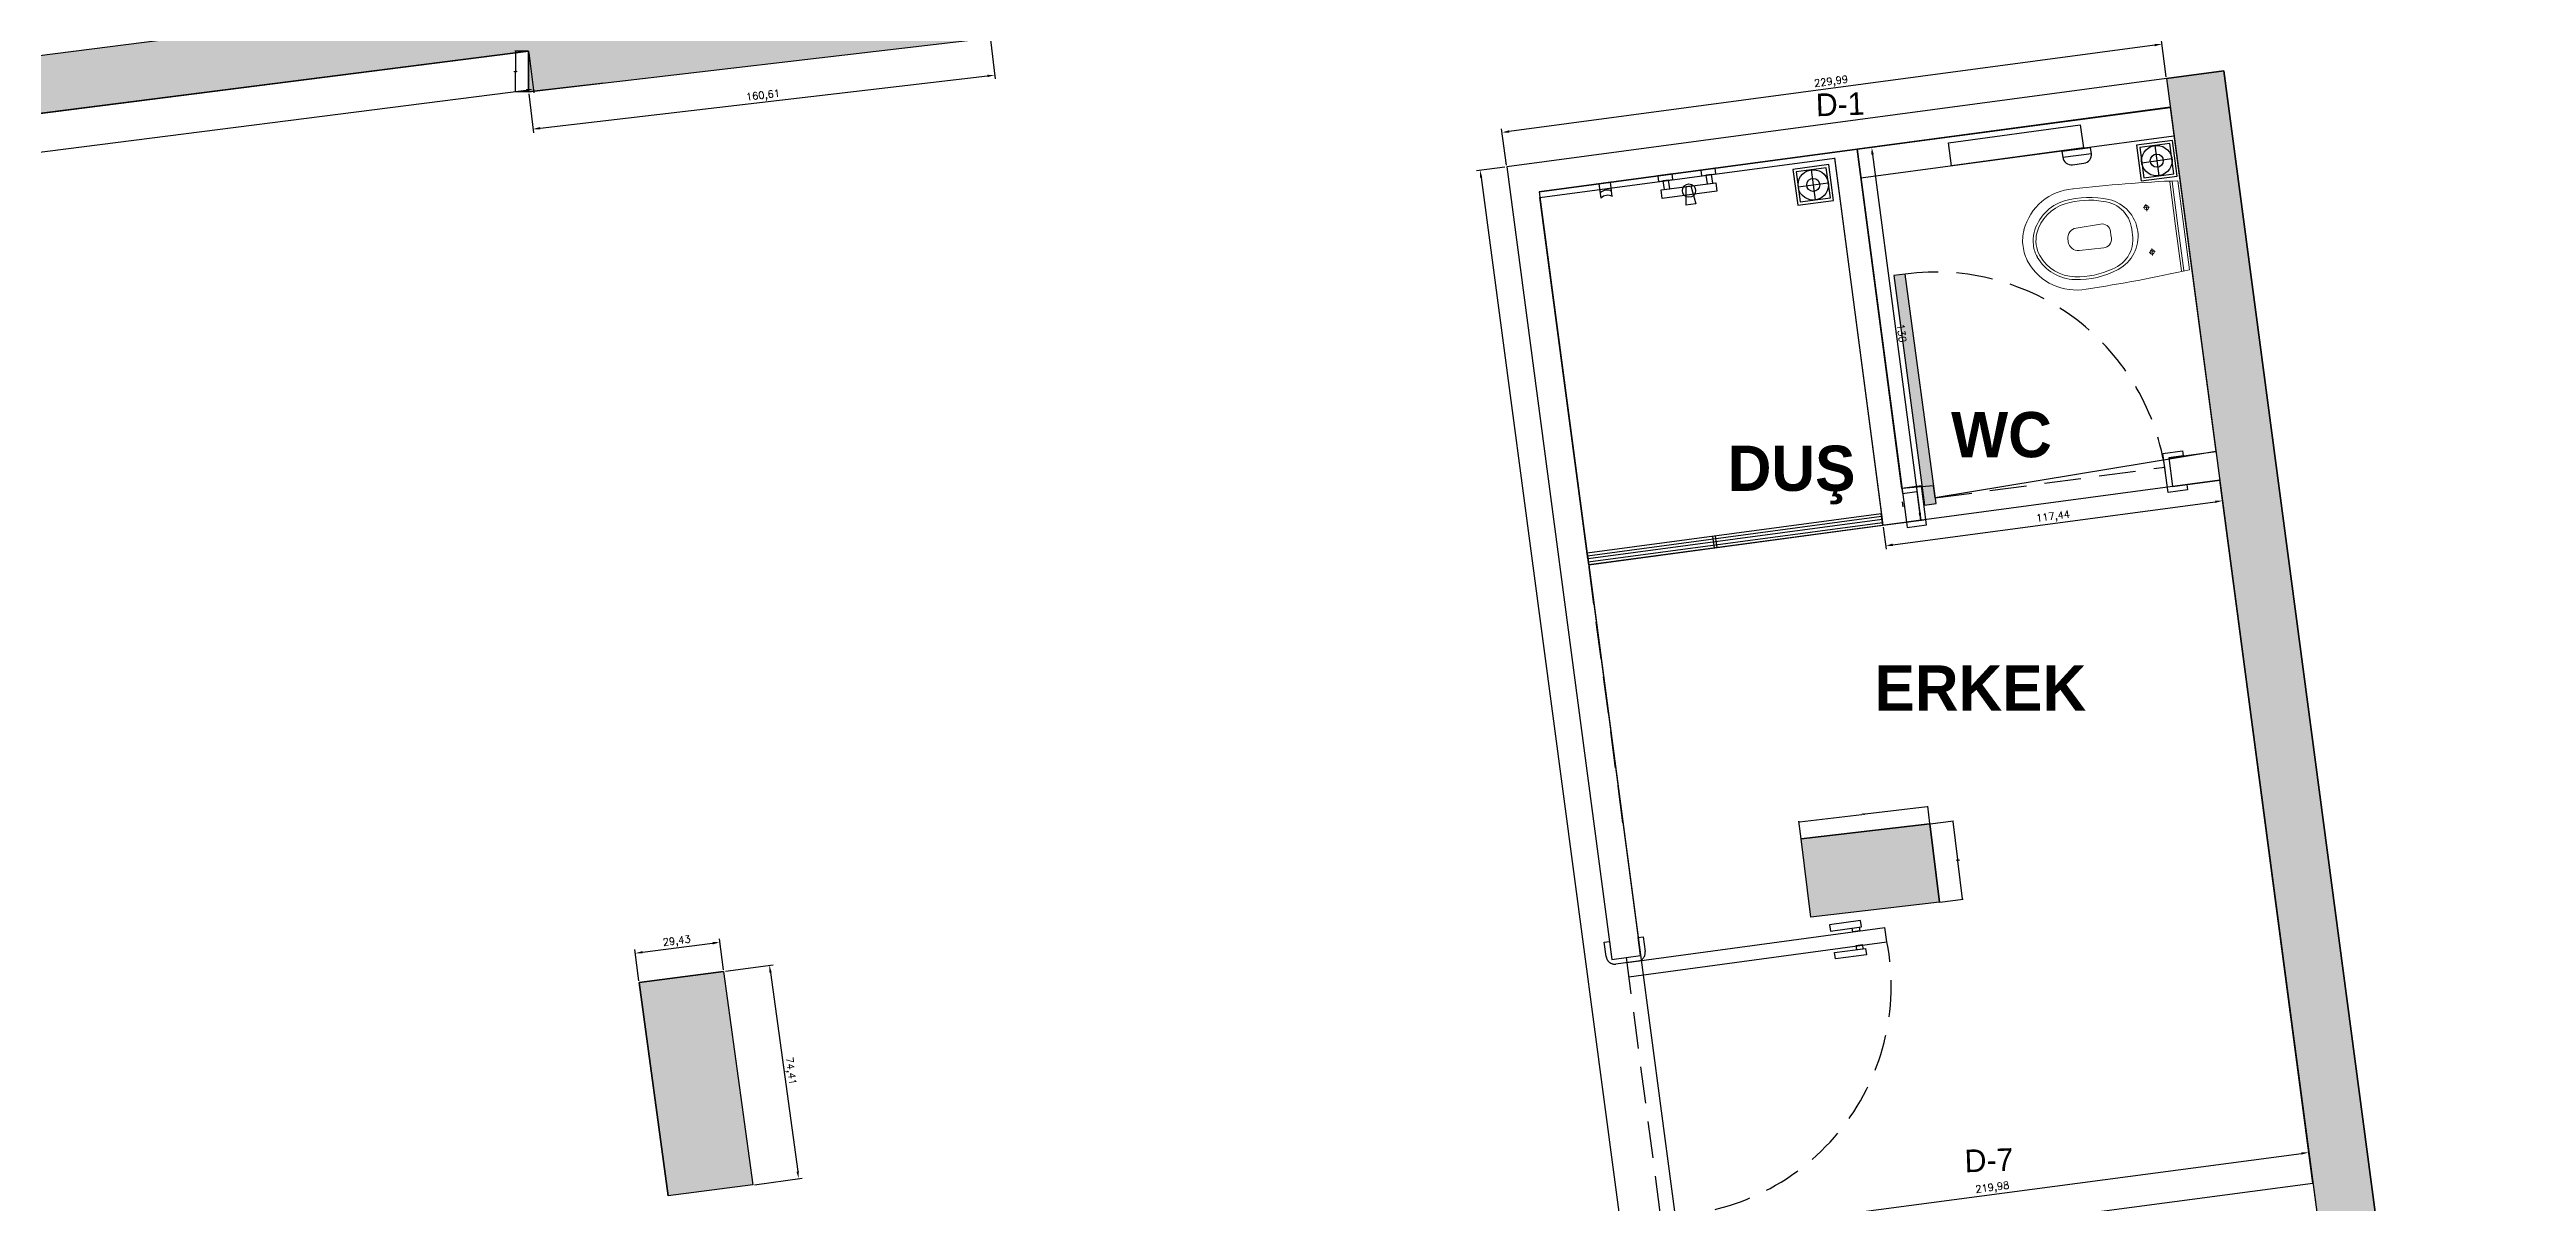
# Model space of a CAD drawing. Extents: x 24214 to 26635, y 31988 to 38688.
# Drawn here: x 25170 to 26026, y 32542 to 32940 of the extents above; entities that cross this region are included whole.
import ezdxf

# ---------------------------------------------------------------- set-up
doc = ezdxf.new("R2010")
doc.units = 0
doc.header["$MEASUREMENT"] = 0
doc.header["$PDMODE"] = 3
doc.header["$PDSIZE"] = -3
doc.linetypes.add('DASHED', pattern=[19.05, 12.7, -6.35])
doc.layers.add('0_IO_00_DIMENSION_1-20', color=1, linetype='Continuous')
doc.layers.add('Leica_3DDisto_2D', color=5, linetype='Continuous')
doc.layers.add('C_Tefrıs Banyo-Wc', color=152, linetype='Continuous', lineweight=9)
doc.styles.get("Standard").update_dxf_attribs({"font": 'simplex'})
doc.dimstyles.new('ISO-25', dxfattribs={"dimtxt": 2.5, "dimasz": 2.5, "dimexe": 1.25, "dimexo": 0.625, "dimtad": 1, "dimtxsty": 'Standard', "dimcen": 2.5, "dimadec": 0, "dimazin": 0, "dimtfac": 1, "dimtmove": 0, "dimatfit": 3, "dimfxl": 1, "dimarcsym": 0})
doc.dimstyles.get("Standard").update_dxf_attribs({"dimtxt": 2.5, "dimasz": 1, "dimexe": 0, "dimexo": 1, "dimgap": 0, "dimtad": 0, "dimtih": 1, "dimtoh": 1, "dimdec": 4, "dimzin": 0, "dimdsep": 46, "dimtxsty": 'Standard', "dimcen": 2.5, "dimadec": 0, "dimazin": 0, "dimlim": 1, "dimtfac": 1, "dimtdec": 4, "dimtmove": 0, "dimatfit": 3, "dimfxl": 1, "dimtolj": 1, "dimtzin": 0, "dimarcsym": 0})

# ---------------------------------------------------------------- blocks, each defined once
blk = doc.blocks.new('klo')
at = {"layer": 'C_Tefrıs Banyo-Wc'}
for p, q in [((36212.83, 5263.68), (36213.08, 5272.16)), ((36216.58, 5275.56), (36216.99, 5275.56)), ((36216.99, 5275.56), (36216.58, 5275.56)), ((36216.99, 5275.56), (36217.39, 5275.56)), ((36217.39, 5275.56), (36216.99, 5275.56)), ((36221.15, 5263.68), (36220.89, 5272.16)), ((36216.99, 5260.59), (36215.83, 5260.59)), ((36216.99, 5260.59), (36218.15, 5260.59)), ((36210.5, 5247.24), (36208.03, 5247.24)), ((36209.24, 5248.33), (36209.24, 5247.24)), ((36209.24, 5246.16), (36209.24, 5247.24)), ((36223.47, 5247.24), (36225.94, 5247.24)), ((36224.74, 5248.33), (36224.74, 5247.24)), ((36224.74, 5246.16), (36224.74, 5247.24)), ((36216.99, 5238.04), (36201.49, 5238.04)), ((36216.99, 5238.04), (36232.49, 5238.04)), ((36216.99, 5237.24), (36201.49, 5237.24)), ((36232.49, 5235.24), (36201.49, 5235.24)), ((36216.99, 5237.24), (36232.49, 5237.24))]:
    blk.add_line(p, q, dxfattribs=at)
for centre, radius, start, end in [((36218.49, 5272.54), 19, 112.02431, 183.1129), ((36216.99, 5276.24), 15, 90, 112.02431), ((36216.99, 5276.24), 15, 67.97569, 90), ((36215.49, 5272.54), 19, 356.8871, 67.97569), ((36218.49, 5272.54), 15.4, 112.02431, 170.87192), ((36218.49, 5272.54), 14.4, 112.02431, 170.87192), ((36216.99, 5276.24), 11.4, 90, 112.02431), ((36216.99, 5276.24), 10.4, 90, 112.02431), ((36216.99, 5276.24), 11.4, 67.97569, 90), ((36216.99, 5276.24), 10.4, 67.97569, 90), ((36215.49, 5272.54), 14.4, 9.12808, 67.97569), ((36215.49, 5272.54), 15.4, 9.12808, 67.97569), ((36232.9, 5270.22), 30, 170.87192, 200.57991), ((36232.9, 5270.22), 29, 170.87192, 197.12731), ((36216.58, 5272.06), 3.5, 90, 178.293), ((36217.39, 5272.06), 3.5, 1.707, 90), ((36201.07, 5270.22), 29, 342.87269, 9.12808), ((36201.07, 5270.22), 30, 339.42009, 9.12808), ((36699.43, 5280.51), 500, 181.03182, 185.19398), ((36215.83, 5263.59), 3, 178.293, 270), ((36218.15, 5263.59), 3, 270, 1.707), ((35734.54, 5280.51), 500, 354.80602, 358.96818), ((36216.99, 5264.24), 13, 200.57991, 270), ((36215.9, 5264.19), 11, 193.19326, 275.68241), ((36218.08, 5264.19), 11, 264.31759, 346.80674), ((36216.99, 5264.24), 13, 270, 339.42009), ((36209.24, 5247.24), 0.75, 0, 180), ((36209.24, 5247.24), 0.75, 180, 0), ((36224.74, 5247.24), 0.75, 0, 180), ((36224.74, 5247.24), 0.75, 180, 0)]:
    blk.add_arc(centre, radius, start, end, dxfattribs=at)
blk = doc.blocks.new('A$C6AA2F083')
at = {"linetype": 'DASHED', "transparency": 33554636}
for points in [[(0, 2.2), (10.8, 2.2), (10.8, 0), (0, 0)], [(7.6, 2.2), (10, 2.2), (10, 3.5), (7.6, 3.5)]]:
    blk.add_lwpolyline(points, close=True, dxfattribs=at)
blk = doc.blocks.new('A$C6AA5C38C')
at = {"transparency": 33554636}
for p, q in [((9.13, 6.39), (8.26, 0)), ((8.26, 6.39), (10, 6.39)), ((11.74, 0), (8.26, 0)), ((10, 6.39), (11.74, 6.39)), ((10.87, 6.39), (11.74, 0))]:
    blk.add_line(p, q, dxfattribs=at)
for points in [[(0, 11.39), (0, 9.39), (5, 9.39), (5, 11.39)], [(1.5, 6.39), (3.5, 6.39), (3.5, 9.39), (1.5, 9.39)], [(15, 11.39), (15, 9.39), (20, 9.39), (20, 11.39)], [(16.5, 6.39), (18.5, 6.39), (18.5, 9.39), (16.5, 9.39)], [(0.5, 6.39), (19.5, 6.39), (19.5, 3.39), (0.5, 3.39)]]:
    blk.add_lwpolyline(points, close=True, dxfattribs=at)
blk.add_circle((10, 4.89), 2.3, dxfattribs=at)
blk = doc.blocks.new('A$C6AA5C438')
at = {"transparency": 33554636}
blk.add_lwpolyline([(4, 0.03), (4, 5.03), (0, 5.03), (0, 0.03)], dxfattribs=at)
for centre in [(2, -0.67), (2, -2.5)]:
    blk.add_arc(centre, 3.2, 51.34019, 128.65981, dxfattribs=at)
blk = doc.blocks.new('A$C6AA5C566')
at = {"linetype": 'DASHED', "transparency": 33554636}
for p, q in [((6.25, 11.5), (6.25, 1)), ((1, 6.25), (11.5, 6.25))]:
    blk.add_line(p, q, dxfattribs=at)
at = {"transparency": 33554636}
for points in [[(0, 0), (12.5, 0), (12.5, 12.5), (0, 12.5)], [(1, 1), (11.5, 1), (11.5, 11.5), (1, 11.5)]]:
    blk.add_lwpolyline(points, close=True, dxfattribs=at)
for radius in [5.25, 2.25]:
    blk.add_circle((6.25, 6.25), radius, dxfattribs=at)
blk = doc.blocks.new('A$C6AA65C73')
at = {"layer": '0_IO_00_DIMENSION_1-20', "transparency": 33554457}
blk.add_hatch(color=7, dxfattribs=at).paths.add_polyline_path([(11, 6.8), (11, 86.8), (7, 86.8), (7, 6.8)])
at = {"layer": '0_IO_00_DIMENSION_1-20', "color": 7, "transparency": 33554636}
for p, q in [((6.8, 13.6), (0, 13.6)), ((0, 13.6), (0, 11.8)), ((0, 11.8), (5, 11.8)), ((5, 11.8), (5, 1.8)), ((6.8, 0), (6.8, 13.6)), ((91, 0), (91, 13.6)), ((91, 13.6), (97.8, 13.6)), ((92.8, 11.8), (92.8, 1.8)), ((97.8, 11.8), (92.8, 11.8)), ((97.8, 13.6), (97.8, 11.8)), ((5, 1.8), (0, 1.8)), ((0, 1.8), (0, 0)), ((0, 0), (6.8, 0)), ((97.8, 0), (91, 0)), ((92.8, 1.8), (97.8, 1.8)), ((97.8, 1.8), (97.8, 0))]:
    blk.add_line(p, q, dxfattribs=at)
at = {"layer": '0_IO_00_DIMENSION_1-20', "color": 7, "linetype": 'DASHED', "transparency": 33554636}
blk.add_line((11, 8.8), (91, 8.8), dxfattribs=at)
at = {"layer": '0_IO_00_DIMENSION_1-20', "color": 7, "transparency": 33554636}
blk.add_lwpolyline([(11, 6.8), (11, 86.8), (7, 86.8), (7, 6.8)], close=True, dxfattribs=at)
at = {"layer": '0_IO_00_DIMENSION_1-20', "color": 7, "linetype": 'DASHED', "transparency": 33554636}
blk.add_arc((11, 6.8), 80, 0, 90, dxfattribs=at)
blk = doc.blocks.new('*D403')
at = {"color": 0, "linetype": 'ByBlock', "lineweight": -2, "ltscale": 5, "transparency": 33554636}
for p, q in [((25897.82, 32942.04), (25674.82, 32912.2)), ((25901.8, 32931.09), (25900.13, 32943.61)), ((25673.85, 32900.59), (25672.17, 32913.1))]:
    blk.add_line(p, q, dxfattribs=at)
at = {"color": 0, "transparency": 33554636}
for points in [[(25897.87, 32941.62), (25897.76, 32942.45), (25900.3, 32942.37)], [(25674.76, 32912.61), (25674.87, 32911.78), (25672.34, 32911.86)]]:
    blk.add_solid(points, dxfattribs=at)
at = {"layer": 'Defpoints', "color": 0, "transparency": 33554636}
for p in [(25901.89, 32930.47), (25672.34, 32911.86), (25673.93, 32899.97)]:
    blk.add_point(p, dxfattribs=at)
at = {"color": 0, "transparency": 33554636, "insert": (25786.04, 32929.21), "char_height": 2.5, "attachment_point": 5, "rotation": 7.62166}
blk.add_mtext('229,99', dxfattribs=at)
blk = doc.blocks.new('*D404')
at = {"color": 0, "linetype": 'ByBlock', "lineweight": -2, "ltscale": 5, "transparency": 33554636}
for p, q in [((25673.31, 32899.89), (25663.52, 32898.59)), ((25665.09, 32896.27), (25773.65, 32080.33)), ((25782.54, 32078.99), (25772.74, 32077.68))]:
    blk.add_line(p, q, dxfattribs=at)
at = {"color": 0, "transparency": 33554636}
for points in [[(25665.5, 32896.33), (25664.68, 32896.22), (25664.76, 32898.75)], [(25773.24, 32080.27), (25774.07, 32080.38), (25773.98, 32077.85)]]:
    blk.add_solid(points, dxfattribs=at)
at = {"layer": 'Defpoints', "color": 0, "transparency": 33554636}
for p in [(25673.93, 32899.97), (25773.98, 32077.85), (25783.16, 32079.07)]:
    blk.add_point(p, dxfattribs=at)
at = {"color": 0, "transparency": 33554636, "insert": (25721.47, 32488.58), "char_height": 2.5, "attachment_point": 5, "rotation": 277.57892}
blk.add_mtext('828,14', dxfattribs=at)
blk = doc.blocks.new('*D409')
at = {"color": 0, "linetype": 'ByBlock', "lineweight": -2, "ltscale": 5, "transparency": 33554636}
for p, q in [((25795.66, 32906.17), (25801.25, 32906.91)), ((25800.34, 32904.26), (25816.66, 32780.33)), ((25812.63, 32777.28), (25818.22, 32778.01))]:
    blk.add_line(p, q, dxfattribs=at)
at = {"color": 0, "transparency": 33554636}
for points in [[(25800.75, 32904.32), (25799.93, 32904.21), (25800.01, 32906.74)], [(25816.24, 32780.28), (25817.07, 32780.38), (25816.98, 32777.85)]]:
    blk.add_solid(points, dxfattribs=at)
at = {"layer": 'Defpoints', "color": 0, "transparency": 33554636}
for p in [(25795.04, 32906.09), (25812.01, 32777.2), (25816.98, 32777.85)]:
    blk.add_point(p, dxfattribs=at)
at = {"color": 0, "transparency": 33554636, "insert": (25810.36, 32842.54), "char_height": 2.5, "attachment_point": 5, "rotation": 277.5003}
blk.add_mtext('130', dxfattribs=at)
blk = doc.blocks.new('*D410')
at = {"color": 0, "linetype": 'ByBlock', "lineweight": -2, "ltscale": 5, "transparency": 33554636}
for p, q in [((25920.36, 32791.07), (25921.39, 32783.37)), ((25807.3, 32769.4), (25918.75, 32784.28)), ((25803.96, 32775.52), (25804.98, 32767.83))]:
    blk.add_line(p, q, dxfattribs=at)
at = {"color": 0, "transparency": 33554636}
for points in [[(25918.8, 32783.87), (25918.69, 32784.7), (25921.22, 32784.61)], [(25807.24, 32769.81), (25807.35, 32768.99), (25804.82, 32769.07)]]:
    blk.add_solid(points, dxfattribs=at)
at = {"layer": 'Defpoints', "color": 0, "transparency": 33554636}
for p in [(25920.28, 32791.69), (25921.22, 32784.61), (25803.87, 32776.14)]:
    blk.add_point(p, dxfattribs=at)
at = {"color": 0, "transparency": 33554636, "insert": (25862.74, 32778.94), "char_height": 2.5, "attachment_point": 5, "rotation": 7.60533}
blk.add_mtext('117,44', dxfattribs=at)
blk = doc.blocks.new('*D419')
at = {"color": 0, "linetype": 'ByBlock', "lineweight": -2, "ltscale": 5, "transparency": 33554636}
for p, q in [((25336.04, 32939.3), (25337.8, 32925.54)), ((24934.78, 32875.42), (25335.16, 32926.46)), ((24930.7, 32887.63), (24932.46, 32873.86))]:
    blk.add_line(p, q, dxfattribs=at)
at = {"color": 0, "transparency": 33554636}
for points in [[(25335.21, 32926.05), (25335.11, 32926.88), (25337.64, 32926.78)], [(24934.73, 32875.83), (24934.83, 32875.01), (24932.3, 32875.1)]]:
    blk.add_solid(points, dxfattribs=at)
at = {"layer": 'Defpoints', "color": 0, "transparency": 33554636}
for p in [(25335.97, 32939.92), (25337.64, 32926.78), (24930.63, 32888.25)]:
    blk.add_point(p, dxfattribs=at)
at = {"color": 0, "transparency": 33554636, "insert": (25134.7, 32903.04), "char_height": 2.5, "attachment_point": 5, "rotation": 7.26544}
blk.add_mtext('408,62', dxfattribs=at)
blk = doc.blocks.new('*D420')
at = {"layer": '0_IO_00_DIMENSION_1-20', "color": 0, "lineweight": -2, "transparency": 33554636}
for p, q in [((25335.9, 32939.92), (25331.22, 32939.92)), ((25331.4, 32939.74), (25331.4, 32933.06)), ((25331.4, 32926.02), (25331.4, 32932.7)), ((25335.9, 32925.84), (25331.22, 32925.84))]:
    blk.add_line(p, q, dxfattribs=at)
at = {"layer": '0_IO_00_DIMENSION_1-20', "color": 0, "transparency": 33554636}
for points in [[(25331.43, 32939.74), (25331.37, 32939.74), (25331.4, 32939.92)], [(25331.37, 32926.02), (25331.43, 32926.02), (25331.4, 32925.84)]]:
    blk.add_solid(points, dxfattribs=at)
at = {"layer": 'Defpoints', "color": 0, "transparency": 33554636}
for p in [(25335.97, 32939.92), (25331.4, 32925.84), (25335.97, 32925.84)]:
    blk.add_point(p, dxfattribs=at)
at = {"layer": '0_IO_00_DIMENSION_1-20', "color": 0, "transparency": 33554636, "insert": (25331.4, 32932.88), "char_height": 0.18, "attachment_point": 5}
blk.add_mtext('\\A1;14.0868', dxfattribs=at)
blk = doc.blocks.new('*D421')
at = {"color": 0, "linetype": 'ByBlock', "lineweight": -2, "ltscale": 5, "transparency": 33554636}
for p, q in [((25495.56, 32943.87), (25497.13, 32930.42)), ((25336.04, 32925.22), (25337.61, 32911.77)), ((25339.95, 32913.3), (25494.5, 32931.37))]:
    blk.add_line(p, q, dxfattribs=at)
at = {"color": 0, "transparency": 33554636}
for points in [[(25494.55, 32930.96), (25494.45, 32931.78), (25496.98, 32931.66)], [(25339.9, 32913.72), (25340, 32912.89), (25337.46, 32913.01)]]:
    blk.add_solid(points, dxfattribs=at)
at = {"layer": 'Defpoints', "color": 0, "transparency": 33554636}
for p in [(25495.49, 32944.49), (25335.97, 32925.84), (25496.98, 32931.66)]:
    blk.add_point(p, dxfattribs=at)
at = {"color": 0, "transparency": 33554636, "insert": (25416.98, 32924.43), "char_height": 2.5, "attachment_point": 5, "rotation": 6.66836}
blk.add_mtext('160,61', dxfattribs=at)
blk = doc.blocks.new('*D427')
at = {"color": 0, "linetype": 'ByBlock', "lineweight": -2, "ltscale": 5, "transparency": 33554636}
for p, q in [((25403.27, 32622.58), (25401.88, 32633.32)), ((25374.08, 32618.8), (25372.69, 32629.54)), ((25375.33, 32628.62), (25399.56, 32631.76))]:
    blk.add_line(p, q, dxfattribs=at)
at = {"color": 0, "transparency": 33554636}
for points in [[(25375.28, 32629.04), (25375.39, 32628.21), (25372.85, 32628.3)], [(25399.62, 32631.35), (25399.51, 32632.17), (25402.04, 32632.08)]]:
    blk.add_solid(points, dxfattribs=at)
at = {"layer": 'Defpoints', "color": 0, "transparency": 33554636}
for p in [(25402.04, 32632.08), (25374.17, 32618.18), (25403.36, 32621.96)]:
    blk.add_point(p, dxfattribs=at)
at = {"color": 0, "transparency": 33554636, "insert": (25387.18, 32632.29), "char_height": 2.5, "attachment_point": 5, "rotation": 7.37854}
blk.add_mtext('29,43', dxfattribs=at)
blk = doc.blocks.new('*D428')
at = {"color": 0, "linetype": 'ByBlock', "lineweight": -2, "ltscale": 5, "transparency": 33554636}
for p, q in [((25403.97, 32622.04), (25420.45, 32624.29)), ((25419.55, 32621.64), (25428.94, 32552.87)), ((25414.04, 32548.31), (25430.52, 32550.56))]:
    blk.add_line(p, q, dxfattribs=at)
at = {"color": 0, "transparency": 33554636}
for points in [[(25419.96, 32621.7), (25419.13, 32621.59), (25419.21, 32624.12)], [(25428.53, 32552.81), (25429.35, 32552.92), (25429.28, 32550.39)]]:
    blk.add_solid(points, dxfattribs=at)
at = {"layer": 'Defpoints', "color": 0, "transparency": 33554636}
for p in [(25403.36, 32621.96), (25413.43, 32548.23), (25429.28, 32550.39)]:
    blk.add_point(p, dxfattribs=at)
at = {"color": 0, "transparency": 33554636, "insert": (25426.34, 32587.54), "char_height": 2.5, "attachment_point": 5, "rotation": 277.7773}
blk.add_mtext('74,41', dxfattribs=at)
blk = doc.blocks.new('*D437')
at = {"color": 0, "linetype": 'ByBlock', "lineweight": -2, "ltscale": 5, "transparency": 33554636}
for p, q in [((25735.48, 32530.89), (25948.59, 32559.15)), ((25952.41, 32549.43), (25950.91, 32560.72)), ((25734.34, 32520.51), (25732.84, 32531.8))]:
    blk.add_line(p, q, dxfattribs=at)
at = {"color": 0, "transparency": 33554636}
for points in [[(25948.65, 32558.74), (25948.54, 32559.57), (25951.07, 32559.48)], [(25735.43, 32531.31), (25735.54, 32530.48), (25733.01, 32530.56)]]:
    blk.add_solid(points, dxfattribs=at)
at = {"layer": 'Defpoints', "color": 0, "transparency": 33554636}
for p in [(25951.07, 32559.48), (25952.49, 32548.81), (25734.42, 32519.89)]:
    blk.add_point(p, dxfattribs=at)
at = {"color": 0, "transparency": 33554636, "insert": (25841.76, 32547.12), "char_height": 2.5, "attachment_point": 5, "rotation": 7.55385}
blk.add_mtext('219,98', dxfattribs=at)
blk = doc.blocks.new('*D439')
at = {"layer": '0_IO_00_DIMENSION_1-20', "color": 0, "lineweight": -2, "transparency": 33554636}
for p, q in [((25775.11, 32673.74), (25796.58, 32676.24)), ((25819.26, 32678.89), (25797.79, 32676.39)), ((25820.13, 32673.06), (25819.42, 32679.09)), ((25775.62, 32667.86), (25774.91, 32673.89))]:
    blk.add_line(p, q, dxfattribs=at)
at = {"layer": '0_IO_00_DIMENSION_1-20', "color": 0, "transparency": 33554636}
for points in [[(25819.27, 32678.86), (25819.26, 32678.92), (25819.44, 32678.92)], [(25775.11, 32673.77), (25775.12, 32673.71), (25774.93, 32673.72)]]:
    blk.add_solid(points, dxfattribs=at)
at = {"layer": 'Defpoints', "color": 0, "transparency": 33554636}
for p in [(25819.44, 32678.92), (25775.63, 32667.8), (25820.14, 32673)]:
    blk.add_point(p, dxfattribs=at)
at = {"layer": '0_IO_00_DIMENSION_1-20', "color": 0, "transparency": 33554636, "insert": (25797.19, 32676.32), "char_height": 0.18, "attachment_point": 5}
blk.add_mtext('\\A1;44.8127', dxfattribs=at)
blk = doc.blocks.new('*D440')
at = {"layer": '0_IO_00_DIMENSION_1-20', "color": 0, "lineweight": -2, "transparency": 33554636}
for p, q in [((25820.2, 32673), (25828.25, 32674.01)), ((25828.1, 32673.81), (25829.74, 32660.62)), ((25831.43, 32647.07), (25829.79, 32660.26)), ((25823.58, 32645.91), (25831.63, 32646.92))]:
    blk.add_line(p, q, dxfattribs=at)
at = {"layer": '0_IO_00_DIMENSION_1-20', "color": 0, "transparency": 33554636}
for points in [[(25828.13, 32673.81), (25828.07, 32673.8), (25828.07, 32673.99)], [(25831.4, 32647.07), (25831.46, 32647.08), (25831.45, 32646.9)]]:
    blk.add_solid(points, dxfattribs=at)
at = {"layer": 'Defpoints', "color": 0, "transparency": 33554636}
for p in [(25820.14, 32673), (25823.52, 32645.91), (25831.45, 32646.9)]:
    blk.add_point(p, dxfattribs=at)
at = {"layer": '0_IO_00_DIMENSION_1-20', "color": 0, "transparency": 33554636, "insert": (25829.76, 32660.44), "char_height": 0.18, "attachment_point": 5}
blk.add_mtext('\\A1;27.3000', dxfattribs=at)

msp = doc.modelspace()

# ---------------------------------------------------------------- hatches: boundary and pattern name
at = {"linetype": 'ByBlock', "transparency": 33554495}
for points in [[(25335.96506, 32925.83587), (25361.93506, 32928.87211), (25466.21506, 32941.06382), (25495.48506, 32944.48587), (25440.90506, 33299.55587), (25701.79506, 33328.56587), (25711.73988, 33329.6717), (25846.96295, 33344.708), (25866.84485, 33346.91879), (25864.21541, 33366.74968), (25417.96892, 33317.12872), (25472.56676, 32961.94264), (25355.96506, 32948.31036), (25355.96506, 32962.63432), (24928.09573, 32908.08529), (24930.62506, 32888.24587), (24935.58491, 32888.8782), (25335.96506, 32939.92264)], [(25901.88765, 32930.47429), (25920.35506, 32791.19587), (26005.54506, 32148.70587), (26006.20499, 32143.7288), (26026.27054, 32144.55455), (25921.71099, 32933.12678), (25901.87583, 32930.47271)], [(25820.13506, 32672.99587), (25775.62506, 32667.79587), (25779.00506, 32640.70587), (25823.51506, 32645.90587)], [(25413.42506, 32548.22587), (25403.35506, 32621.95587), (25374.16506, 32618.17587), (25384.23506, 32544.44587)]]:
    msp.add_hatch(color=254, dxfattribs=at).paths.add_polyline_path(points)

# ---------------------------------------------------------------- linework, layer by layer
at = {"linetype": 'ByBlock'}
for p, q in [((25335.96506, 32925.83587), (25335.96506, 32939.92264)), ((25901.87583, 32930.47271), (25921.71099, 32933.12678))]:
    msp.add_line(p, q, dxfattribs=at)
at = {"linetype": 'ByBlock', "transparency": 33554636}
for p, q in [((25685.15734, 32891.38371), (25903.19021, 32920.56105)), ((25795.0385, 32906.0881), (25903.19021, 32920.56105)), ((25796.32612, 32896.17134), (25904.47782, 32910.64429)), ((25787.19222, 32903.03591), (25803.87351, 32776.16218)), ((25795.06631, 32906.0881), (25812.00806, 32777.19676)), ((25866.03496, 32903.27969), (25875.94678, 32904.60476)), ((25803.87351, 32776.16218), (25812.00806, 32777.19676)), ((25702.24623, 32762.51675), (25701.7204, 32766.48204))]:
    msp.add_line(p, q, dxfattribs=at)
at = {"transparency": 33554636}
for p, q in [((25685.15734, 32891.38371), (25786.93845, 32905.00265)), ((25726.13625, 32896.86679), (25745.95954, 32899.51956)), ((25902.67794, 32799.41977), (25918.96556, 32801.59945)), ((25904.00436, 32789.50813), (25920.28014, 32791.68623)), ((25715.43736, 32625.04958), (25804.60949, 32637.2287)), ((25716.11398, 32620.09557), (25805.28611, 32632.27469))]:
    msp.add_line(p, q, dxfattribs=at)
at = {"color": 7, "linetype": 'DASHED', "transparency": 33554636}
msp.add_line((25810.90415, 32782.48658), (25810.66003, 32784.27369), dxfattribs=at)
at = {"color": 4, "linetype": 'ByBlock', "transparency": 33554636}
for p, q in [((25745.06892, 32772.2813), (25745.59933, 32768.31662)), ((25745.95955, 32772.40045), (25746.48995, 32768.43577))]:
    msp.add_line(p, q, dxfattribs=at)
at = {"linetype": 'DASHED', "transparency": 33554636}
for p, q in [((25714.06507, 32673.39113), (25702.24623, 32762.51675)), ((25719.32402, 32633.73347), (25721.11164, 32633.97386)), ((25805.28611, 32632.27469), (25804.60949, 32637.2287)), ((25715.19528, 32626.83323), (25727.02652, 32537.61412))]:
    msp.add_line(p, q, dxfattribs=at)
at = {"linetype": 'ByBlock'}
for points in [[(24928.09573, 32908.08529), (25355.96506, 32962.63432), (25355.96506, 32948.31036), (25472.56676, 32961.94264), (25417.96892, 33317.12872), (25864.21541, 33366.74968), (25908.84108, 33030.18968)], [(24930.62506, 32888.24587), (25335.96506, 32939.92264), (25335.96506, 32925.83587), (25495.48506, 32944.48587), (25440.90506, 33299.55587), (25846.96295, 33344.708), (25889.01773, 33027.5372)], [(25921.71099, 32933.12678), (26026.27054, 32144.55455)], [(25901.88765, 32930.47429), (26006.20499, 32143.7288)], [(25775.62506, 32667.79587), (25820.13506, 32672.99587), (25823.51506, 32645.90587), (25779.00506, 32640.70587), (25775.62506, 32667.79587)], [(25374.16506, 32618.17587), (25403.35506, 32621.95587), (25413.42506, 32548.22587), (25384.23506, 32544.44587), (25374.16506, 32618.17587)]]:
    msp.add_lwpolyline(points, dxfattribs=at)
at = {"linetype": 'ByBlock', "transparency": 33554636}
for points in [[(26006.20499, 32143.7288), (26026.27054, 32144.55455), (25921.71099, 32933.12678), (25901.87583, 32930.47271), (26006.20499, 32143.7288)], [(25901.88785, 32930.47271), (25673.93109, 32899.97069), (25710.23988, 32626.16685)], [(25903.2141, 32920.56105), (25685.15734, 32891.38371), (25720.15069, 32627.49961)], [(25775.62506, 32667.79587), (25820.13506, 32672.99587), (25823.51506, 32645.90587), (25779.00506, 32640.70587), (25775.62506, 32667.79587)], [(25731.98192, 32538.2805), (25734.42005, 32519.89464), (25952.51083, 32548.81539)]]:
    msp.add_lwpolyline(points, dxfattribs=at)
msp.add_lwpolyline([(25826.53108, 32908.22246), (25872.10813, 32914.44605), (25873.19049, 32906.51961), (25827.61345, 32900.29602)], close=True, dxfattribs=at)
msp.add_lwpolyline([(25869.40602, 32900.70366), (25873.37075, 32901.23369, 0.414213562), (25875.94678, 32904.60476), (25875.68177, 32906.58712), (25865.76994, 32905.26205), (25866.03496, 32903.27969, 0.414213562)], format="xyb", close=True, dxfattribs=at)
at = {"transparency": 33554636}
msp.add_lwpolyline([(25701.97409, 32764.51572), (25685.41332, 32889.40015), (25787.19443, 32903.0191), (25803.61066, 32778.12591), (25702.10493, 32764.51572)], dxfattribs=at)
at = {"color": 4, "linetype": 'ByBlock', "transparency": 33554636}
for points in [[(25701.71811, 32766.48173), (25702.24851, 32762.51705), (25803.87351, 32776.14324), (25803.35467, 32780.10947)], [(25701.85071, 32765.49056), (25702.11591, 32763.50822), (25803.74669, 32777.13518), (25803.48149, 32779.11752)]]:
    msp.add_lwpolyline(points, close=True, dxfattribs=at)
at = {"linetype": 'DASHED', "transparency": 33554636}
msp.add_lwpolyline([(25721.11164, 32633.94566), (25721.77761, 32628.92364, -0.413676716), (25719.20347, 32625.55603), (25711.67125, 32624.54313, -0.414750612), (25708.29746, 32627.122), (25707.63208, 32632.13966), (25709.41645, 32632.37629), (25710.23988, 32626.16685), (25720.15069, 32627.49961), (25719.32726, 32633.70904)], format="xyb", dxfattribs=at)
msp.add_lwpolyline([(25805.28611, 32632.27469), (25805.28611, 32632.27469), (25805.28611, 32632.27469), (25805.28611, 32632.27469)], close=True, dxfattribs=at)
msp.add_arc((25727.36833, 32617.03383), 79.42044, 269.75340697, 11.06634678, dxfattribs=at)
at = {"layer": '0_IO_00_DIMENSION_1-20', "color": 40, "transparency": 33554636}
for p, q in [((25810.70484, 32787.1115), (25815.65374, 32787.77379)), ((25815.65374, 32787.77379), (25816.95696, 32777.85904)), ((25812.00806, 32777.19676), (25816.95696, 32777.85904))]:
    msp.add_line(p, q, dxfattribs=at)
for points in [[(25795.06631, 32906.09182), (25903.2141, 32920.4704), (25918.96556, 32801.67525), (25821.99865, 32785.59615), (25821.43652, 32789.79664), (25810.47026, 32788.89616), (25795.0385, 32906.0881)], [(25734.42005, 32519.89464), (25952.51083, 32548.81539), (25920.28014, 32791.68623), (25702.24851, 32762.51705), (25734.42005, 32519.89464)]]:
    msp.add_lwpolyline(points, dxfattribs=at)
at = {"layer": 'Leica_3DDisto_2D'}
for p, q in [((25335.96506, 32939.92264), (24930.62506, 32888.24587)), ((25361.93506, 32928.87211), (25335.96506, 32925.83587)), ((25920.35506, 32791.19587), (26005.54506, 32148.70587)), ((25820.13506, 32672.99587), (25775.62506, 32667.79587)), ((25779.00506, 32640.70587), (25775.62506, 32667.79587)), ((25823.51506, 32645.90587), (25820.13506, 32672.99587)), ((25823.51506, 32645.90587), (25779.00506, 32640.70587)), ((25403.35506, 32621.95587), (25374.16506, 32618.17587)), ((25374.16506, 32618.17587), (25384.23506, 32544.44587)), ((25403.35506, 32621.95587), (25413.42506, 32548.22587)), ((25413.42506, 32548.22587), (25384.23506, 32544.44587))]:
    msp.add_line(p, q, dxfattribs=at)

# ---------------------------------------------------------------- block references
at = {"transparency": 33554636}
for name, p, rotation in [('A$C6AA5C566', (25893.18532, 32895.07982), 7.621260850866161), ('A$C6AA5C38C', (25727.64694, 32885.57787), 7.622086029377234), ('A$C6AA5C566', (25774.48024, 32886.7071), 7.621260850866163), ('A$C6AA5C438', (25706.46033, 32889.15504), 7.622086029359886)]:
    msp.add_blockref(name, p, dxfattribs=dict(at, rotation=rotation))
at = {"linetype": 'DASHED', "transparency": 33554636, "xscale": -1, "rotation": 187.7773309484748}
msp.add_blockref('A$C6AA2F083', (25785.51195, 32638.15285), dxfattribs=at)
at = {"linetype": 'DASHED', "transparency": 33554636, "rotation": 7.775159706798383}
msp.add_blockref('A$C6AA2F083', (25787.52882, 32626.31725), dxfattribs=at)
at = {"layer": '0_IO_00_DIMENSION_1-20', "color": 40, "transparency": 33554636, "rotation": 7.622297753210225}
msp.add_blockref('A$C6AA65C73', (25812.2631, 32775.41484), dxfattribs=at)
at = {"layer": 'C_Tefrıs Banyo-Wc', "extrusion": (0, 0, -1), "xscale": -1, "zscale": -1, "rotation": 262.4618995793103}
msp.add_blockref('klo', (-35848.97417, -2337.39815), dxfattribs=at)

# ---------------------------------------------------------------- texts
at = {"linetype": 'ByBlock', "transparency": 33554636, "char_height": 7.8125, "attachment_point": 1, "rotation": 1.96277648}
for s, insert in [('\\pxql;\\fCentury Gothic|b0|i0;D-1', (25780.60039, 32925.24184)), ('\\pxql;\\fCentury Gothic|b0|i0;D-7', (25832.00506, 32560.40398))]:
    msp.add_mtext_dynamic_manual_height_columns(s, width=23.7749768, gutter_width=31.25, heights=[0], dxfattribs=dict(at, insert=insert)).dxf.set("width", 182.2749768)
at = {"linetype": 'ByBlock', "transparency": 33554636, "char_height": 15.625, "attachment_point": 1}
for s, insert in [('\\pxql;\\fCentury Gothic|b1|i0|c238;WC', (25827.46536, 32815.2713)), ('\\pxql;\\fCentury Gothic|b1|i0|c238;DUŞ', (25750.30359, 32803.6535)), ('\\pxql;\\fCentury Gothic|b1|i0|c238;ERKEK', (25801.00506, 32727.72681))]:
    msp.add_mtext_dynamic_manual_height_columns(s, width=47.5499536, gutter_width=31.25, heights=[0], dxfattribs=dict(at, insert=insert)).dxf.set("width", 364.5499536)

# ---------------------------------------------------------------- dimensions: what is measured, and where the dimension line sits
at = {"color": 7, "linetype": 'ByBlock', "ltscale": 5, "transparency": 33554636}
for p1, p2, distance, picture, middle in [((25335.96506, 32925.83587), (25495.48506, 32944.48587), -12.91205, '*D421', (25416.97906, 32924.43497)), ((24930.62506, 32888.24587), (25335.96506, 32939.92264), -13.24871, '*D419', (25134.70334, 32903.03805))]:
    dim = msp.add_aligned_dim(p1=p1, p2=p2, distance=distance, dimstyle='ISO-25', dxfattribs=at)
    dim.commit()
    dim.dimension.update_dxf_attribs({"geometry": picture, "text_midpoint": middle})
at = {"color": 1, "linetype": 'ByBlock', "ltscale": 5, "transparency": 33554636}
for p1, p2, distance, picture, middle in [((25901.88765, 32930.47429), (25673.93109, 32899.97069), -11.99999, '*D403', (25786.03753, 32929.21089)), ((25795.0385, 32906.0881), (25812.00806, 32777.19676), 5.01642, '*D409', (25810.35574, 32842.54197)), ((25673.93109, 32899.97069), (25783.15538, 32079.06887), -9.25318, '*D404', (25721.46552, 32488.57806)), ((25803.87351, 32776.14324), (25920.28014, 32791.68623), -7.13553, '*D410', (25862.74154, 32778.93647)), ((25374.16506, 32618.17587), (25403.35506, 32621.95587), 10.20971, '*D427', (25387.17751, 32632.28664)), ((25403.35506, 32621.95587), (25413.42506, 32548.22587), 15.99961, '*D428', (25426.33616, 32587.54194)), ((25734.42005, 32519.89464), (25952.48736, 32548.81228), 10.76231, '*D437', (25841.76113, 32547.11713))]:
    dim = msp.add_aligned_dim(p1=p1, p2=p2, distance=distance, dimstyle='ISO-25', dxfattribs=at)
    dim.commit()
    dim.dimension.update_dxf_attribs({"geometry": picture, "text_midpoint": middle})
at = {"layer": '0_IO_00_DIMENSION_1-20', "color": 40, "transparency": 33554636}
for p1, p2, distance, picture, middle in [((25335.96506, 32939.92264), (25335.96506, 32925.83587), -4.56888, '*D420', (25331.39618, 32932.87925)), ((25775.62506, 32667.79587), (25820.13506, 32672.99587), 5.95947, '*D439', (25797.18853, 32676.31508)), ((25820.13506, 32672.99587), (25823.51506, 32645.90587), 7.99975, '*D440', (25829.76326, 32660.44131))]:
    dim = msp.add_aligned_dim(p1=p1, p2=p2, distance=distance, dimstyle='Standard', override={"dimtxt": 0.18, "dimasz": 0.18, "dimexe": 0.18, "dimexo": 0.0625, "dimgap": 0.09, "dimcen": 0.09, "dimlim": 0, "dimtofl": 0, "dimtmove": 2}, dxfattribs=at)
    dim.commit()
    dim.dimension.update_dxf_attribs({"geometry": picture, "text_midpoint": middle})

doc.saveas('drawing.dxf')
